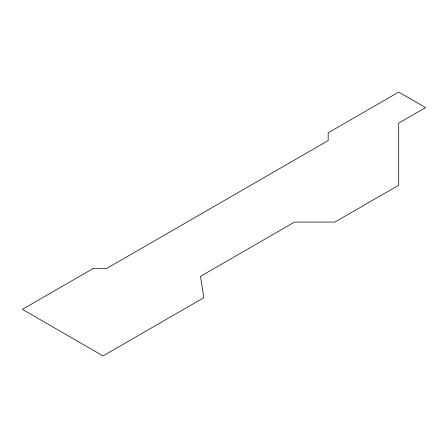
<?xml version="1.0" encoding="UTF-8"?>
<svg xmlns="http://www.w3.org/2000/svg" width="448" height="448" viewBox="0 0 448 448"><rect width="100%" height="100%" fill="white"/><g stroke="black" fill="none" stroke-linecap="round" stroke-linejoin="round"><path stroke-width="0.67" d="M92.96 268.615L22.4 309.355L103.04 355.914L203.84 297.713L200.48 276.377L294.56 222.062L334.88 222.062L398.72 185.203L398.72 123.127L425.6 107.61L398.72 92.086L328.16 132.826L328.16 140.588L106.4 268.615L92.96 268.615"/></g></svg>
